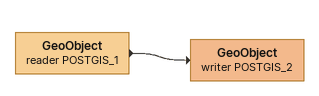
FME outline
GeoObject (reader POSTGIS_1)
    -> GeoObject (writer POSTGIS_2)
GeoObject (writer POSTGIS_2)
